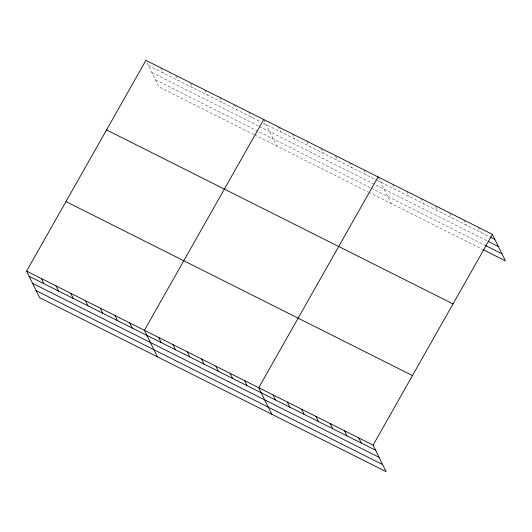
<?xml version="1.0" encoding="UTF-8"?>
<svg xmlns="http://www.w3.org/2000/svg" width="532" height="532" viewBox="0 0 532 532"><rect width="100%" height="100%" fill="white"/><g stroke="black" fill="none" stroke-linecap="round" stroke-linejoin="round"><path stroke-width="0.4" stroke-dasharray="2.66 2" d="M148.421 65.476L260.341 121.675M263.287 123.158L376.284 179.896M377.002 180.255L489.201 236.594M151.879 72.538L258.645 126.15M259.377 126.516L487.658 241.142M155.444 79.813L370.445 187.769M371.156 188.129L484.792 245.186M253.884 134.569L158.902 86.876L145.914 60.369M254.622 134.935L368.184 191.959M368.902 192.318L482.531 249.375M478.122 227.177L480.629 232.285M463.831 220.002L466.331 225.109M449.892 213.551L452.04 217.934M435.602 206.376L437.743 210.758M420.952 198.469L423.452 203.576M406.661 191.294L409.161 196.401M392.722 184.85L394.864 189.226M378.072 176.943L391.053 203.443M363.782 169.761L366.282 174.868M349.484 162.586L351.984 167.693M335.552 156.142L337.694 160.518M320.896 148.235L323.403 153.342M306.964 141.785L309.105 146.167M292.314 133.878L294.814 138.985M278.017 126.702L280.524 131.81M263.726 119.527L276.713 146.027M249.003 112.132L251.503 117.24M234.273 104.738L236.78 109.845M219.55 97.343L222.05 102.45M204.82 89.948L207.327 95.055M190.456 83.285L192.597 87.66M175.726 75.89L177.874 80.266M160.644 67.764L163.144 72.871"/><path stroke-width="0.8" d="M26.6 271.14L373.098 445.124L386.086 471.631L39.581 297.647L26.6 271.14L145.914 60.369L492.419 234.353L505.4 260.86L483.249 249.734M263.726 119.527L144.411 330.299L157.392 356.799M378.072 176.943L258.752 387.708L271.739 414.215M373.098 445.124L492.419 234.353M489.919 236.953L494.92 239.467M488.369 241.501L498.378 246.522M485.503 245.545L501.942 253.797M106.54 129.928L453.045 303.912M65.975 201.588L412.473 375.572M29.1 276.248L375.599 450.232M32.558 283.31L379.063 457.294M36.123 290.585L382.621 464.569M358.807 437.949L361.308 443.056M344.51 430.774L347.017 435.881M330.219 423.598L332.719 428.706M315.928 416.416L318.429 421.524M301.631 409.241L304.138 414.348M287.34 402.066L289.84 407.173M273.049 394.89L275.549 399.998M244.461 380.533L246.961 385.64M230.17 373.358L232.67 378.465M215.872 366.182L218.379 371.289M201.581 359L204.082 364.114M187.291 351.825L189.791 356.932M172.993 344.65L175.5 349.757M158.702 337.474L161.203 342.581M129.682 322.904L132.189 328.011M114.959 315.509L117.459 320.616M100.229 308.114L102.736 313.222M85.506 300.72L88.006 305.827M70.776 293.325L73.283 298.432M56.053 285.93L58.553 291.037M41.323 278.535L43.83 283.642"/></g></svg>
